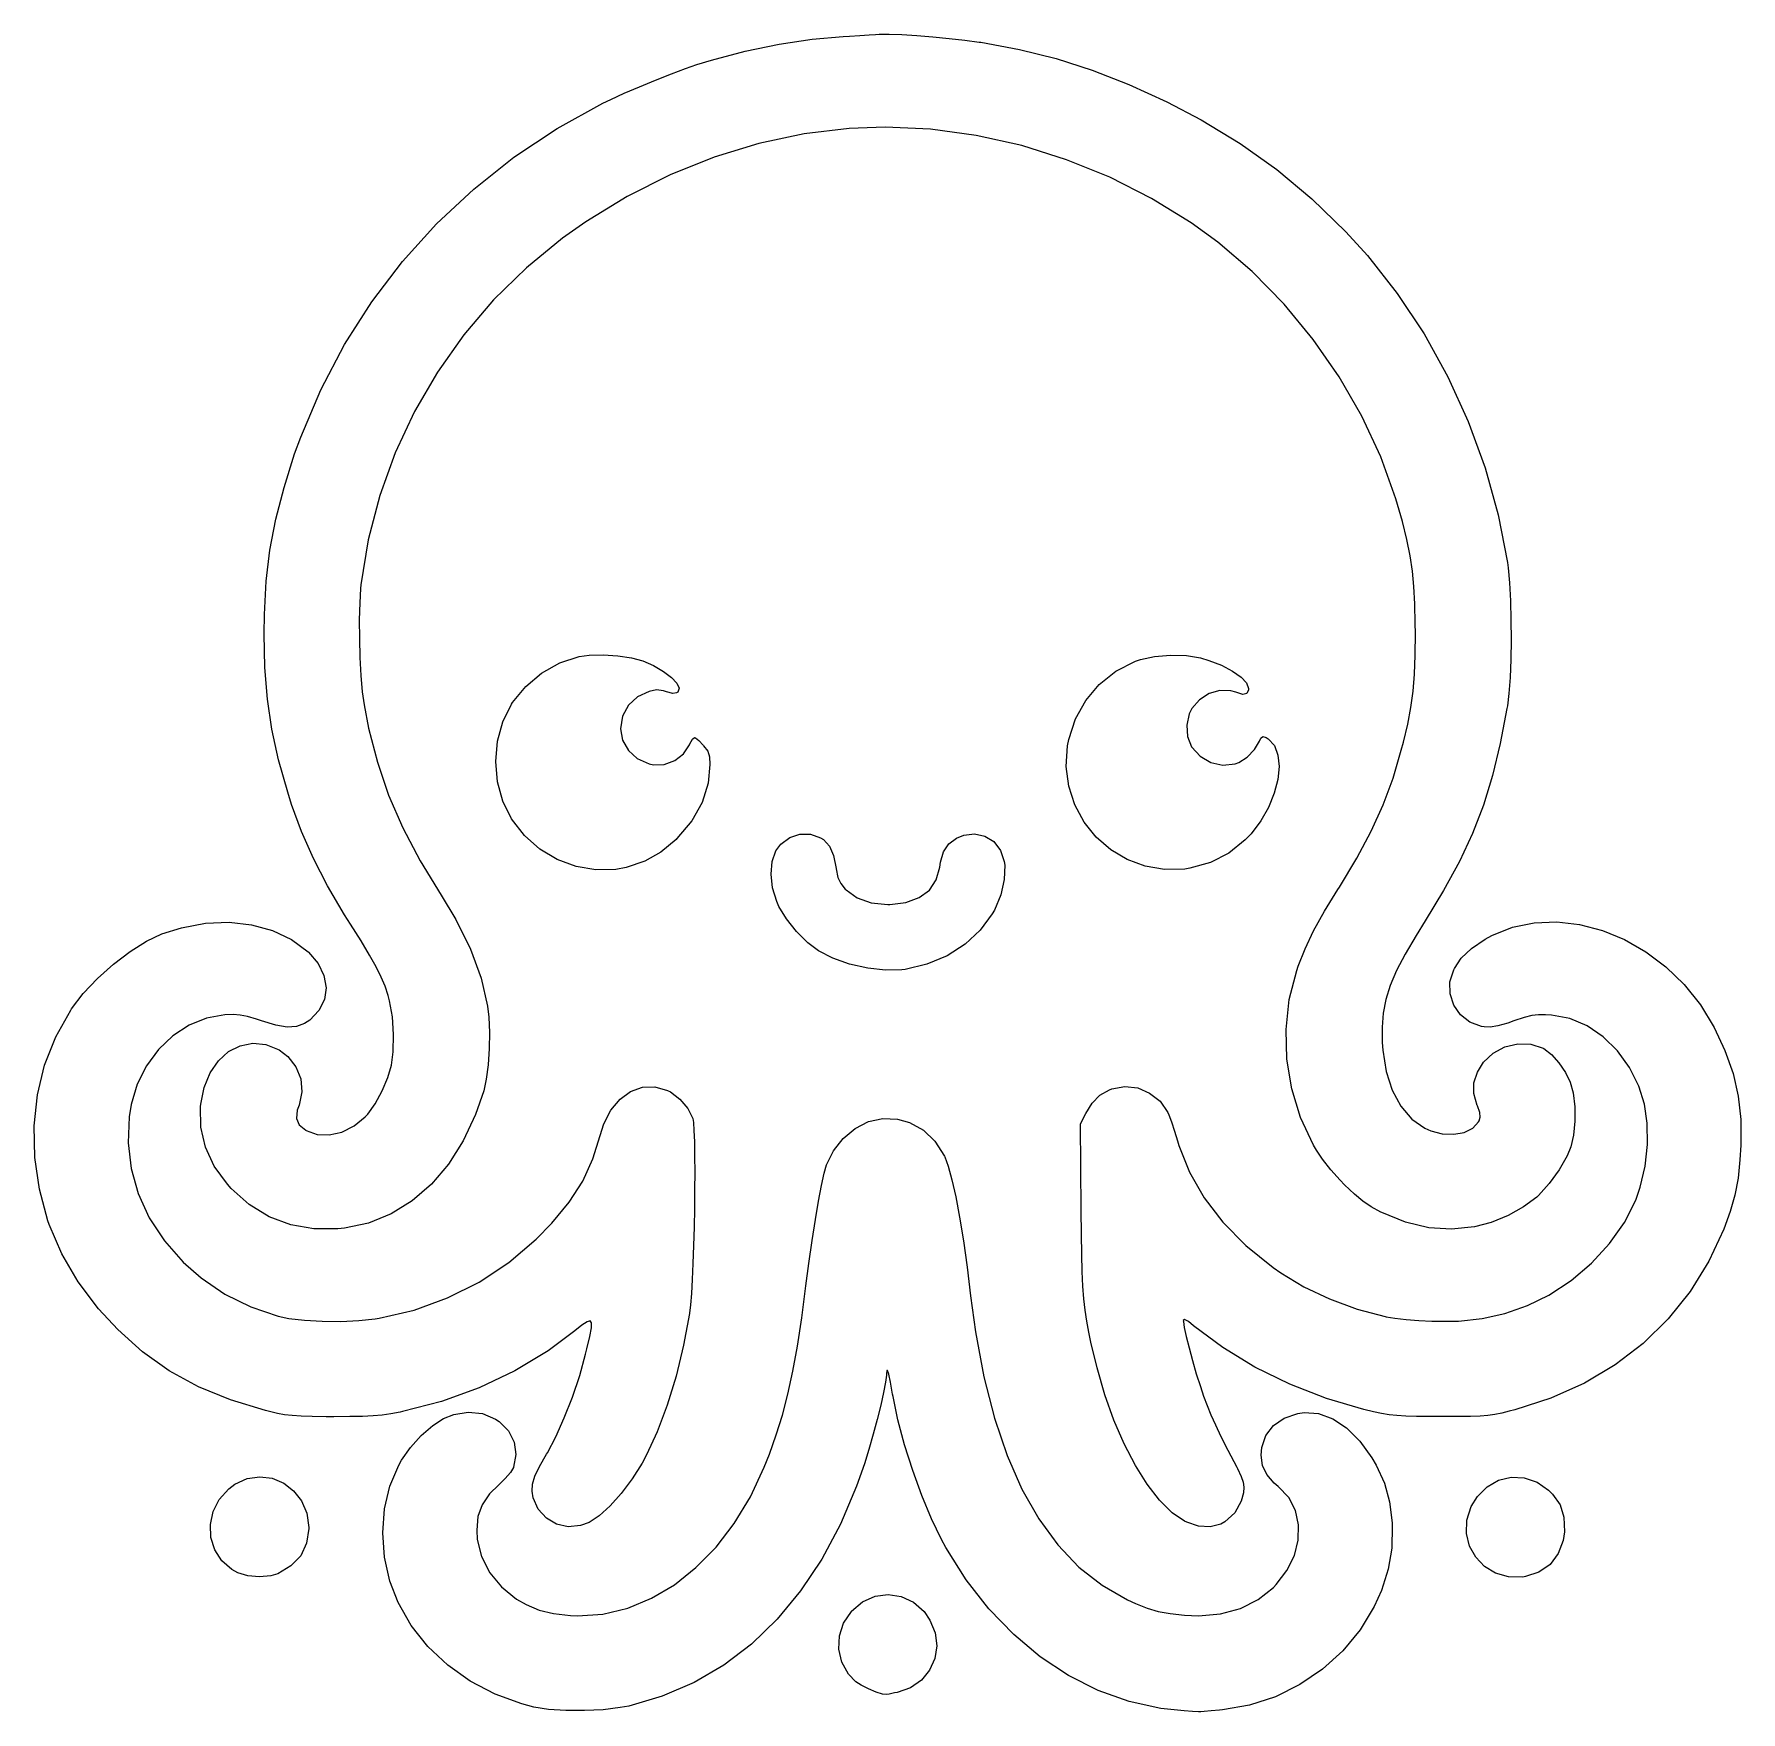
# Model space of a CAD drawing. Extents: x 96.8 to 191.9, y -145.5 to -71.1.
# Drawn here: x 161.53 to 176.82, y -127.42 to -112.39 of the extents above; entities that cross this region are included whole.
import ezdxf

# ---------------------------------------------------------------- set-up
doc = ezdxf.new("R2010")
doc.units = 0
doc.layers.add('BLACK', color=7, linetype='CONTINUOUS')

msp = doc.modelspace()

# ---------------------------------------------------------------- linework, layer by layer
at = {"layer": 'BLACK', "linetype": 'CONTINUOUS'}
for p, q in [((167.902, -112.544), (168.207, -112.481)), ((168.207, -112.481), (168.503, -112.436)), ((168.503, -112.436), (168.779, -112.411)), ((168.779, -112.411), (168.836, -112.408)), ((168.836, -112.408), (168.931, -112.402)), ((168.931, -112.402), (169.014, -112.396)), ((169.014, -112.396), (169.071, -112.392)), ((169.071, -112.392), (169.103, -112.39)), ((169.103, -112.39), (169.192, -112.39)), ((169.192, -112.39), (169.307, -112.394)), ((169.307, -112.394), (169.441, -112.402)), ((169.441, -112.402), (169.585, -112.414)), ((169.585, -112.414), (169.731, -112.428)), ((169.731, -112.428), (169.871, -112.443)), ((169.871, -112.443), (169.998, -112.461)), ((169.998, -112.461), (170.014, -112.463)), ((170.014, -112.463), (170.359, -112.527)), ((170.359, -112.527), (170.689, -112.609)), ((167.368, -112.698), (167.469, -112.663)), ((167.469, -112.663), (167.601, -112.623)), ((167.601, -112.623), (167.902, -112.544)), ((170.689, -112.609), (171.012, -112.712)), ((166.956, -112.861), (167.1, -112.802)), ((167.1, -112.802), (167.241, -112.746)), ((167.241, -112.746), (167.368, -112.698)), ((171.012, -112.712), (171.34, -112.841)), ((171.34, -112.841), (171.681, -112.997)), ((166.628, -113.009), (166.698, -112.975)), ((166.698, -112.975), (166.818, -112.92)), ((166.818, -112.92), (166.956, -112.861)), ((171.681, -112.997), (171.989, -113.158)), ((166.217, -113.236), (166.628, -113.009)), ((165.831, -113.493), (166.217, -113.236)), ((168.43, -113.284), (168.026, -113.371)), ((168.835, -113.235), (168.43, -113.284)), ((169.156, -113.223), (168.835, -113.235)), ((169.564, -113.242), (169.156, -113.223)), ((169.973, -113.298), (169.564, -113.242)), ((170.381, -113.389), (169.973, -113.298)), ((171.989, -113.158), (172.338, -113.37)), ((168.026, -113.371), (167.625, -113.494)), ((170.781, -113.515), (170.381, -113.389)), ((172.338, -113.37), (172.665, -113.604)), ((165.471, -113.778), (165.831, -113.493)), ((167.625, -113.494), (167.231, -113.652)), ((171.17, -113.673), (170.781, -113.515)), ((172.665, -113.604), (172.978, -113.866)), ((167.231, -113.652), (166.846, -113.845)), ((171.544, -113.862), (171.17, -113.673)), ((165.138, -114.09), (165.471, -113.778)), ((166.846, -113.845), (166.474, -114.072)), ((171.898, -114.08), (171.544, -113.862)), ((172.978, -113.866), (173.284, -114.162)), ((164.833, -114.427), (165.138, -114.09)), ((166.265, -114.219), (165.943, -114.483)), ((166.474, -114.072), (166.265, -114.219)), ((172.137, -114.254), (171.898, -114.08)), ((173.284, -114.162), (173.478, -114.375)), ((172.445, -114.518), (172.137, -114.254)), ((173.478, -114.375), (173.744, -114.713)), ((164.558, -114.788), (164.833, -114.427)), ((165.943, -114.483), (165.649, -114.772)), ((172.731, -114.809), (172.445, -114.518)), ((164.313, -115.172), (164.558, -114.788)), ((165.649, -114.772), (165.382, -115.085)), ((172.991, -115.125), (172.731, -114.809)), ((173.744, -114.713), (173.985, -115.076)), ((165.382, -115.085), (165.146, -115.419)), ((173.224, -115.461), (172.991, -115.125)), ((173.985, -115.076), (174.197, -115.46)), ((164.1, -115.576), (164.313, -115.172)), ((165.146, -115.419), (164.94, -115.772)), ((163.921, -116.001), (164.1, -115.576)), ((173.427, -115.814), (173.224, -115.461)), ((174.197, -115.46), (174.381, -115.862)), ((164.94, -115.772), (164.768, -116.142)), ((173.598, -116.179), (173.427, -115.814)), ((174.381, -115.862), (174.532, -116.276)), ((163.866, -116.152), (163.921, -116.001)), ((163.771, -116.454), (163.866, -116.152)), ((164.768, -116.142), (164.629, -116.525)), ((173.733, -116.554), (173.598, -116.179)), ((174.532, -116.276), (174.65, -116.698)), ((163.698, -116.737), (163.771, -116.454)), ((164.629, -116.525), (164.526, -116.921)), ((173.791, -116.758), (173.733, -116.554)), ((163.645, -117.013), (163.698, -116.737)), ((173.83, -116.92), (173.791, -116.758)), ((174.65, -116.698), (174.731, -117.126)), ((164.526, -116.921), (164.46, -117.326)), ((173.859, -117.064), (173.83, -116.92)), ((163.612, -117.293), (163.645, -117.013)), ((173.88, -117.201), (173.859, -117.064)), ((174.731, -117.126), (174.738, -117.173)), ((173.894, -117.341), (173.88, -117.201)), ((174.738, -117.173), (174.75, -117.308)), ((163.595, -117.59), (163.612, -117.293)), ((164.457, -117.357), (164.449, -117.485)), ((164.46, -117.326), (164.457, -117.357)), ((173.903, -117.495), (173.894, -117.341)), ((174.75, -117.308), (174.758, -117.467)), ((164.449, -117.485), (164.445, -117.638)), ((173.906, -117.674), (173.903, -117.495)), ((174.758, -117.467), (174.763, -117.64)), ((163.593, -117.765), (163.595, -117.59)), ((164.445, -117.638), (164.446, -117.805)), ((173.907, -117.755), (173.906, -117.674)), ((174.763, -117.64), (174.764, -117.818)), ((163.599, -118.067), (163.593, -117.765)), ((164.446, -117.805), (164.451, -117.975)), ((173.905, -117.954), (173.907, -117.755)), ((174.764, -117.818), (174.761, -117.993)), ((164.451, -117.975), (164.46, -118.138)), ((166.079, -118.116), (166.241, -118.025)), ((166.241, -118.025), (166.416, -117.968)), ((166.416, -117.968), (166.505, -117.956)), ((166.505, -117.956), (166.63, -117.953)), ((166.63, -117.953), (166.761, -117.961)), ((166.761, -117.961), (166.884, -117.98)), ((166.884, -117.98), (166.984, -118.007)), ((166.984, -118.007), (167.08, -118.049)), ((171.224, -118.098), (171.398, -118.009)), ((171.398, -118.009), (171.443, -117.993)), ((171.443, -117.993), (171.57, -117.966)), ((171.57, -117.966), (171.713, -117.954)), ((171.713, -117.954), (171.855, -117.958)), ((171.855, -117.958), (171.982, -117.979)), ((171.982, -117.979), (172.057, -118.002)), ((172.057, -118.002), (172.17, -118.046)), ((172.17, -118.046), (172.268, -118.097)), ((173.899, -118.125), (173.905, -117.954)), ((174.761, -117.993), (174.755, -118.156)), ((163.622, -118.348), (163.599, -118.067)), ((164.46, -118.138), (164.472, -118.283)), ((165.936, -118.235), (166.079, -118.116)), ((167.08, -118.049), (167.171, -118.101)), ((167.171, -118.101), (167.242, -118.154)), ((167.242, -118.154), (167.29, -118.205)), ((171.075, -118.217), (171.224, -118.098)), ((172.268, -118.097), (172.345, -118.151)), ((172.345, -118.151), (172.395, -118.204)), ((173.886, -118.278), (173.899, -118.125)), ((174.755, -118.156), (174.745, -118.298)), ((163.662, -118.619), (163.622, -118.348)), ((164.472, -118.283), (164.488, -118.4)), ((165.819, -118.379), (165.936, -118.235)), ((166.937, -118.329), (166.856, -118.404)), ((167.041, -118.28), (166.937, -118.329)), ((167.108, -118.267), (167.041, -118.28)), ((167.171, -118.275), (167.108, -118.267)), ((167.197, -118.283), (167.171, -118.275)), ((167.255, -118.298), (167.197, -118.283)), ((167.288, -118.294), (167.255, -118.298)), ((167.298, -118.287), (167.288, -118.294)), ((167.29, -118.205), (167.31, -118.251)), ((167.31, -118.251), (167.298, -118.287)), ((170.953, -118.361), (171.075, -118.217)), ((172.059, -118.299), (171.972, -118.354)), ((172.156, -118.271), (172.059, -118.299)), ((172.253, -118.274), (172.156, -118.271)), ((172.297, -118.288), (172.253, -118.274)), ((172.361, -118.307), (172.297, -118.288)), ((172.398, -118.3), (172.361, -118.307)), ((172.395, -118.204), (172.413, -118.254)), ((172.413, -118.265), (172.398, -118.3)), ((172.413, -118.254), (172.413, -118.265)), ((173.867, -118.424), (173.886, -118.278)), ((174.745, -118.298), (174.731, -118.41)), ((164.488, -118.4), (164.528, -118.608)), ((165.731, -118.552), (165.81, -118.393)), ((165.81, -118.393), (165.819, -118.379)), ((166.804, -118.501), (166.786, -118.615)), ((166.856, -118.404), (166.804, -118.501)), ((170.861, -118.527), (170.953, -118.361)), ((171.88, -118.48), (171.859, -118.581)), ((171.904, -118.432), (171.88, -118.48)), ((171.972, -118.354), (171.904, -118.432)), ((173.838, -118.573), (173.867, -118.424)), ((174.727, -118.433), (174.667, -118.748)), ((174.731, -118.41), (174.727, -118.433)), ((163.722, -118.893), (163.662, -118.619)), ((164.528, -118.608), (164.607, -118.915)), ((165.684, -118.726), (165.731, -118.552)), ((166.786, -118.615), (166.804, -118.717)), ((170.801, -118.71), (170.861, -118.527)), ((171.859, -118.581), (171.866, -118.684)), ((173.799, -118.736), (173.838, -118.573)), ((165.668, -118.908), (165.684, -118.726)), ((166.804, -118.717), (166.856, -118.809)), ((166.856, -118.809), (166.936, -118.882)), ((167.351, -118.84), (167.404, -118.758)), ((167.404, -118.758), (167.408, -118.749)), ((167.408, -118.749), (167.431, -118.709)), ((167.431, -118.709), (167.449, -118.693)), ((167.449, -118.693), (167.457, -118.697)), ((167.457, -118.697), (167.487, -118.721)), ((167.487, -118.721), (167.527, -118.762)), ((167.527, -118.762), (167.53, -118.766)), ((167.53, -118.766), (167.567, -118.816)), ((170.779, -118.952), (170.791, -118.766)), ((170.791, -118.766), (170.801, -118.71)), ((171.866, -118.684), (171.902, -118.776)), ((171.902, -118.776), (171.904, -118.779)), ((171.904, -118.779), (171.978, -118.861)), ((172.4, -118.868), (172.466, -118.801)), ((172.466, -118.801), (172.51, -118.727)), ((172.51, -118.727), (172.521, -118.7)), ((172.521, -118.7), (172.54, -118.683)), ((172.54, -118.683), (172.571, -118.694)), ((172.571, -118.694), (172.588, -118.705)), ((172.588, -118.705), (172.644, -118.765)), ((172.644, -118.765), (172.676, -118.85)), ((173.708, -119.056), (173.781, -118.806)), ((173.781, -118.806), (173.799, -118.736)), ((174.667, -118.748), (174.598, -119.033)), ((163.804, -119.182), (163.722, -118.893)), ((164.607, -118.915), (164.708, -119.211)), ((165.684, -119.09), (165.668, -118.908)), ((166.936, -118.882), (167.041, -118.93)), ((167.041, -118.93), (167.08, -118.939)), ((167.08, -118.939), (167.178, -118.935)), ((167.178, -118.935), (167.272, -118.9)), ((167.272, -118.9), (167.351, -118.84)), ((167.567, -118.816), (167.583, -118.865)), ((167.587, -118.934), (167.571, -119.103)), ((167.583, -118.865), (167.587, -118.934)), ((170.802, -119.13), (170.779, -118.952)), ((171.978, -118.861), (172.074, -118.916)), ((172.074, -118.916), (172.181, -118.94)), ((172.181, -118.94), (172.292, -118.929)), ((172.292, -118.929), (172.325, -118.917)), ((172.325, -118.917), (172.4, -118.868)), ((172.686, -118.953), (172.675, -119.069)), ((172.676, -118.85), (172.686, -118.953)), ((165.731, -119.264), (165.684, -119.09)), ((167.571, -119.103), (167.516, -119.276)), ((172.675, -119.069), (172.643, -119.193)), ((173.619, -119.295), (173.708, -119.056)), ((174.598, -119.033), (174.516, -119.299)), ((163.839, -119.292), (163.804, -119.182)), ((164.708, -119.211), (164.836, -119.503)), ((165.809, -119.422), (165.731, -119.264)), ((170.857, -119.297), (170.802, -119.13)), ((172.643, -119.193), (172.592, -119.319)), ((163.928, -119.536), (163.839, -119.292)), ((165.924, -119.57), (165.809, -119.422)), ((167.516, -119.276), (167.423, -119.441)), ((170.94, -119.45), (170.857, -119.297)), ((172.592, -119.319), (172.522, -119.441)), ((173.512, -119.531), (173.619, -119.295)), ((174.516, -119.299), (174.418, -119.553)), ((164.034, -119.776), (163.928, -119.536)), ((164.836, -119.503), (164.992, -119.799)), ((166.063, -119.692), (165.924, -119.57)), ((167.423, -119.441), (167.291, -119.597)), ((168.301, -119.589), (168.393, -119.558)), ((168.393, -119.558), (168.488, -119.558)), ((168.488, -119.558), (168.578, -119.591)), ((169.796, -119.594), (169.86, -119.567)), ((169.86, -119.567), (169.958, -119.555)), ((169.958, -119.555), (170.05, -119.576)), ((171.048, -119.585), (170.94, -119.45)), ((172.435, -119.555), (172.383, -119.609)), ((172.522, -119.441), (172.435, -119.555)), ((173.382, -119.775), (173.512, -119.531)), ((174.418, -119.553), (174.301, -119.804)), ((166.219, -119.786), (166.063, -119.692)), ((167.148, -119.72), (167.002, -119.802)), ((167.283, -119.606), (167.148, -119.72)), ((167.291, -119.597), (167.283, -119.606)), ((168.143, -119.803), (168.176, -119.709)), ((168.176, -119.709), (168.222, -119.648)), ((168.222, -119.648), (168.301, -119.589)), ((168.578, -119.591), (168.603, -119.608)), ((168.603, -119.608), (168.657, -119.667)), ((168.657, -119.667), (168.694, -119.751)), ((169.653, -119.81), (169.68, -119.716)), ((169.68, -119.716), (169.726, -119.646)), ((169.726, -119.646), (169.796, -119.594)), ((170.05, -119.576), (170.13, -119.626)), ((170.13, -119.626), (170.19, -119.704)), ((170.19, -119.704), (170.224, -119.804)), ((171.177, -119.698), (171.048, -119.585)), ((171.324, -119.787), (171.177, -119.698)), ((172.383, -119.609), (172.235, -119.729)), ((164.161, -120.022), (164.034, -119.776)), ((164.992, -119.799), (165.18, -120.105)), ((166.389, -119.849), (166.219, -119.786)), ((166.565, -119.88), (166.389, -119.849)), ((166.744, -119.875), (166.565, -119.88)), ((166.835, -119.858), (166.744, -119.875)), ((167.002, -119.802), (166.835, -119.858)), ((168.134, -119.916), (168.143, -119.803)), ((168.694, -119.751), (168.718, -119.866)), ((168.718, -119.866), (168.718, -119.87)), ((168.718, -119.87), (168.734, -119.947)), ((169.615, -119.969), (169.646, -119.856)), ((169.646, -119.856), (169.653, -119.81)), ((170.224, -119.804), (170.228, -119.838)), ((170.228, -119.838), (170.224, -119.966)), ((171.486, -119.847), (171.324, -119.787)), ((171.66, -119.877), (171.486, -119.847)), ((171.841, -119.872), (171.66, -119.877)), ((171.886, -119.865), (171.841, -119.872)), ((172.07, -119.814), (171.886, -119.865)), ((172.235, -119.729), (172.07, -119.814)), ((173.226, -120.033), (173.382, -119.775)), ((174.301, -119.804), (174.16, -120.063)), ((164.314, -120.281), (164.161, -120.022)), ((168.148, -120.04), (168.134, -119.916)), ((168.734, -119.947), (168.758, -120.001)), ((168.758, -120.001), (168.799, -120.052)), ((169.553, -120.06), (169.615, -119.969)), ((170.224, -119.966), (170.192, -120.103)), ((173.212, -120.055), (173.226, -120.033)), ((165.18, -120.105), (165.311, -120.323)), ((168.185, -120.163), (168.148, -120.04)), ((168.204, -120.207), (168.185, -120.163)), ((168.799, -120.052), (168.807, -120.059)), ((168.807, -120.059), (168.907, -120.131)), ((168.907, -120.131), (169.03, -120.174)), ((169.03, -120.174), (169.18, -120.188)), ((169.199, -120.188), (169.343, -120.171)), ((169.343, -120.171), (169.462, -120.128)), ((169.462, -120.128), (169.553, -120.06)), ((170.192, -120.103), (170.135, -120.239)), ((173.092, -120.25), (173.212, -120.055)), ((174.16, -120.063), (173.994, -120.337)), ((164.367, -120.365), (164.314, -120.281)), ((165.311, -120.323), (165.442, -120.589)), ((168.272, -120.317), (168.204, -120.207)), ((168.363, -120.43), (168.272, -120.317)), ((169.18, -120.188), (169.199, -120.188)), ((170.116, -120.272), (170.009, -120.418)), ((170.135, -120.239), (170.116, -120.272)), ((172.995, -120.425), (173.092, -120.25)), ((173.994, -120.337), (173.913, -120.466)), ((162.54, -120.517), (162.677, -120.452)), ((162.677, -120.452), (162.851, -120.397)), ((162.851, -120.397), (163.067, -120.358)), ((163.067, -120.358), (163.278, -120.349)), ((163.278, -120.349), (163.48, -120.371)), ((163.48, -120.371), (163.669, -120.423)), ((163.669, -120.423), (163.839, -120.504)), ((164.462, -120.516), (164.367, -120.365)), ((168.465, -120.532), (168.363, -120.43)), ((170.009, -120.418), (169.872, -120.544)), ((172.918, -120.586), (172.995, -120.425)), ((173.913, -120.466), (173.815, -120.634)), ((174.533, -120.501), (174.593, -120.468)), ((174.593, -120.468), (174.777, -120.393)), ((174.777, -120.393), (174.972, -120.353)), ((174.972, -120.353), (175.174, -120.345)), ((175.174, -120.345), (175.378, -120.368)), ((175.378, -120.368), (175.582, -120.422)), ((175.582, -120.422), (175.781, -120.504)), ((162.243, -120.724), (162.392, -120.61)), ((162.392, -120.61), (162.54, -120.517)), ((163.839, -120.504), (163.987, -120.614)), ((163.987, -120.614), (163.99, -120.616)), ((163.99, -120.616), (164.076, -120.717)), ((164.538, -120.642), (164.462, -120.516)), ((164.596, -120.747), (164.538, -120.642)), ((165.442, -120.589), (165.537, -120.849)), ((168.56, -120.605), (168.465, -120.532)), ((168.687, -120.67), (168.56, -120.605)), ((169.872, -120.544), (169.711, -120.648)), ((172.857, -120.742), (172.918, -120.586)), ((173.815, -120.634), (173.739, -120.782)), ((174.318, -120.671), (174.409, -120.585)), ((174.409, -120.585), (174.533, -120.501)), ((175.781, -120.504), (175.972, -120.613)), ((175.972, -120.613), (176.152, -120.748)), ((162.1, -120.852), (162.243, -120.724)), ((164.076, -120.717), (164.128, -120.825)), ((164.642, -120.839), (164.596, -120.747)), ((168.838, -120.723), (168.687, -120.67)), ((169, -120.76), (168.838, -120.723)), ((169.161, -120.778), (169, -120.76)), ((169.307, -120.775), (169.161, -120.778)), ((169.336, -120.771), (169.307, -120.775)), ((169.531, -120.725), (169.336, -120.771)), ((169.711, -120.648), (169.531, -120.725)), ((172.777, -121.041), (172.844, -120.78)), ((172.844, -120.78), (172.857, -120.742)), ((173.739, -120.782), (173.682, -120.915)), ((174.217, -120.882), (174.25, -120.775)), ((174.25, -120.775), (174.256, -120.762)), ((174.256, -120.762), (174.318, -120.671)), ((176.152, -120.748), (176.316, -120.907)), ((161.972, -120.988), (162.1, -120.852)), ((164.128, -120.825), (164.147, -120.935)), ((164.147, -120.935), (164.133, -121.042)), ((164.676, -120.922), (164.642, -120.839)), ((164.703, -121.004), (164.676, -120.922)), ((165.537, -120.849), (165.595, -121.101)), ((173.682, -120.915), (173.643, -121.04)), ((174.219, -120.99), (174.217, -120.882)), ((176.316, -120.907), (176.461, -121.088)), ((161.868, -121.125), (161.972, -120.988)), ((164.133, -121.042), (164.084, -121.14)), ((164.717, -121.053), (164.703, -121.004)), ((164.742, -121.195), (164.717, -121.053)), ((165.595, -121.101), (165.606, -121.199)), ((172.748, -121.308), (172.777, -121.041)), ((173.643, -121.04), (173.619, -121.163)), ((174.252, -121.091), (174.219, -120.99)), ((174.312, -121.178), (174.252, -121.091)), ((176.461, -121.088), (176.583, -121.292)), ((161.726, -121.374), (161.86, -121.136)), ((161.86, -121.136), (161.868, -121.125)), ((163.077, -121.208), (162.92, -121.272)), ((163.241, -121.179), (163.077, -121.208)), ((163.314, -121.176), (163.241, -121.179)), ((163.377, -121.18), (163.314, -121.176)), ((163.443, -121.194), (163.377, -121.18)), ((163.525, -121.218), (163.443, -121.194)), ((163.57, -121.233), (163.525, -121.218)), ((163.697, -121.271), (163.57, -121.233)), ((163.955, -121.255), (163.883, -121.282)), ((164.002, -121.225), (163.955, -121.255)), ((164.084, -121.14), (164.002, -121.225)), ((164.753, -121.353), (164.742, -121.195)), ((165.606, -121.199), (165.611, -121.335)), ((173.619, -121.163), (173.609, -121.289)), ((174.396, -121.244), (174.312, -121.178)), ((174.5, -121.283), (174.396, -121.244)), ((174.735, -121.252), (174.645, -121.277)), ((174.79, -121.233), (174.735, -121.252)), ((174.882, -121.203), (174.79, -121.233)), ((174.951, -121.185), (174.882, -121.203)), ((175.011, -121.177), (174.951, -121.185)), ((175.074, -121.177), (175.011, -121.177)), ((175.126, -121.181), (175.074, -121.177)), ((175.29, -121.212), (175.126, -121.181)), ((175.445, -121.278), (175.29, -121.212)), ((161.626, -121.629), (161.726, -121.374)), ((162.775, -121.367), (162.647, -121.49)), ((162.92, -121.272), (162.775, -121.367)), ((163.799, -121.287), (163.697, -121.271)), ((163.883, -121.282), (163.799, -121.287)), ((164.749, -121.509), (164.753, -121.353)), ((165.611, -121.335), (165.609, -121.481)), ((172.755, -121.576), (172.748, -121.308)), ((173.609, -121.289), (173.61, -121.425)), ((174.522, -121.286), (174.5, -121.283)), ((174.577, -121.288), (174.522, -121.286)), ((174.645, -121.277), (174.577, -121.288)), ((175.589, -121.376), (175.445, -121.278)), ((175.717, -121.501), (175.589, -121.376)), ((176.583, -121.292), (176.679, -121.497)), ((162.647, -121.49), (162.539, -121.635)), ((163.183, -121.589), (163.274, -121.508)), ((163.274, -121.508), (163.377, -121.455)), ((163.377, -121.455), (163.49, -121.433)), ((163.49, -121.433), (163.608, -121.445)), ((163.608, -121.445), (163.728, -121.493)), ((163.728, -121.493), (163.805, -121.55)), ((163.805, -121.55), (163.878, -121.643)), ((164.733, -121.628), (164.749, -121.509)), ((165.609, -121.481), (165.599, -121.625)), ((173.61, -121.425), (173.614, -121.495)), ((173.614, -121.495), (173.645, -121.685)), ((174.517, -121.603), (174.604, -121.522)), ((174.604, -121.522), (174.709, -121.466)), ((174.709, -121.466), (174.824, -121.438)), ((174.824, -121.438), (174.942, -121.442)), ((174.942, -121.442), (175.053, -121.478)), ((175.053, -121.478), (175.059, -121.481)), ((175.059, -121.481), (175.125, -121.532)), ((175.125, -121.532), (175.192, -121.607)), ((175.825, -121.65), (175.717, -121.501)), ((176.679, -121.497), (176.753, -121.703)), ((161.561, -121.896), (161.626, -121.629)), ((162.539, -121.635), (162.456, -121.8)), ((163.055, -121.828), (163.109, -121.697)), ((163.109, -121.697), (163.183, -121.589)), ((163.878, -121.643), (163.92, -121.752)), ((164.7, -121.74), (164.733, -121.628)), ((165.599, -121.625), (165.583, -121.755)), ((172.799, -121.841), (172.755, -121.576)), ((173.645, -121.685), (173.699, -121.854)), ((174.432, -121.787), (174.463, -121.691)), ((174.463, -121.691), (174.517, -121.603)), ((175.192, -121.607), (175.252, -121.695)), ((175.252, -121.695), (175.295, -121.782)), ((175.909, -121.818), (175.825, -121.65)), ((176.753, -121.703), (176.8, -121.906)), ((162.456, -121.8), (162.401, -121.981)), ((163.024, -121.979), (163.055, -121.828)), ((163.93, -121.869), (163.905, -121.987)), ((163.92, -121.752), (163.93, -121.869)), ((164.587, -121.974), (164.649, -121.86)), ((164.649, -121.86), (164.7, -121.74)), ((165.56, -121.858), (165.487, -122.071)), ((165.583, -121.755), (165.56, -121.858)), ((166.781, -121.934), (166.876, -121.865)), ((166.876, -121.865), (166.981, -121.827)), ((166.981, -121.827), (167.093, -121.823)), ((167.093, -121.823), (167.207, -121.856)), ((167.207, -121.856), (167.232, -121.869)), ((167.232, -121.869), (167.318, -121.934)), ((171.08, -121.899), (171.167, -121.85)), ((171.167, -121.85), (171.188, -121.842)), ((171.188, -121.842), (171.303, -121.82)), ((171.303, -121.82), (171.419, -121.833)), ((171.419, -121.833), (171.526, -121.879)), ((172.879, -122.099), (172.799, -121.841)), ((173.699, -121.854), (173.777, -121.997)), ((174.432, -121.882), (174.432, -121.787)), ((175.295, -121.782), (175.32, -121.878)), ((175.959, -121.977), (175.909, -121.818)), ((161.532, -122.173), (161.561, -121.896)), ((162.401, -121.981), (162.383, -122.092)), ((163.022, -122), (163.024, -121.979)), ((163.026, -122.185), (163.022, -122)), ((163.905, -121.987), (163.89, -122.033)), ((164.521, -122.067), (164.587, -121.974)), ((166.699, -122.032), (166.781, -121.934)), ((167.318, -121.934), (167.388, -122.018)), ((167.388, -122.018), (167.432, -122.108)), ((170.954, -122.061), (171.011, -121.968)), ((171.011, -121.968), (171.08, -121.899)), ((171.526, -121.879), (171.619, -121.953)), ((171.619, -121.953), (171.69, -122.054)), ((173.777, -121.997), (173.875, -122.112)), ((174.461, -121.989), (174.432, -121.882)), ((174.462, -121.992), (174.461, -121.989)), ((174.483, -122.053), (174.462, -121.992)), ((175.32, -121.878), (175.334, -122.001)), ((175.334, -122.001), (175.335, -122.132)), ((175.984, -122.149), (175.959, -121.977)), ((176.8, -121.906), (176.823, -122.117)), ((161.537, -122.455), (161.532, -122.173)), ((162.383, -122.092), (162.373, -122.324)), ((163.89, -122.033), (163.883, -122.106)), ((163.883, -122.106), (163.907, -122.163)), ((163.907, -122.163), (163.965, -122.211)), ((164.29, -122.228), (164.4, -122.173)), ((164.4, -122.173), (164.499, -122.092)), ((164.499, -122.092), (164.521, -122.067)), ((165.487, -122.071), (165.376, -122.307)), ((166.603, -122.259), (166.636, -122.156)), ((166.636, -122.156), (166.699, -122.032)), ((167.432, -122.108), (167.438, -122.142)), ((167.438, -122.142), (167.443, -122.215)), ((168.887, -122.196), (169.008, -122.135)), ((169.008, -122.135), (169.136, -122.106)), ((169.136, -122.106), (169.266, -122.112)), ((169.266, -122.112), (169.376, -122.143)), ((169.376, -122.143), (169.499, -122.21)), ((170.906, -122.156), (170.954, -122.061)), ((170.914, -122.931), (170.906, -122.156)), ((171.69, -122.054), (171.699, -122.074)), ((171.699, -122.074), (171.723, -122.137)), ((171.723, -122.137), (171.75, -122.219)), ((172.994, -122.345), (172.879, -122.099)), ((173.875, -122.112), (173.993, -122.195)), ((174.422, -122.193), (174.473, -122.136)), ((174.473, -122.136), (174.477, -122.128)), ((174.477, -122.128), (174.487, -122.094)), ((174.487, -122.094), (174.483, -122.053)), ((175.335, -122.132), (175.323, -122.257)), ((175.986, -122.339), (175.984, -122.149)), ((176.823, -122.117), (176.823, -122.347)), ((162.373, -122.324), (162.401, -122.554)), ((163.067, -122.364), (163.026, -122.185)), ((163.965, -122.211), (163.97, -122.214)), ((163.97, -122.214), (164.067, -122.25)), ((164.067, -122.25), (164.176, -122.254)), ((164.176, -122.254), (164.29, -122.228)), ((165.376, -122.307), (165.244, -122.516)), ((166.538, -122.469), (166.603, -122.259)), ((167.443, -122.215), (167.447, -122.317)), ((167.447, -122.317), (167.449, -122.443)), ((168.693, -122.397), (168.78, -122.285)), ((168.78, -122.285), (168.887, -122.196)), ((169.499, -122.21), (169.602, -122.309)), ((169.602, -122.309), (169.687, -122.443)), ((171.75, -122.219), (171.777, -122.308)), ((171.777, -122.308), (171.789, -122.35)), ((173.993, -122.195), (174.044, -122.217)), ((174.044, -122.217), (174.148, -122.244)), ((174.148, -122.244), (174.251, -122.248)), ((174.251, -122.248), (174.345, -122.231)), ((174.345, -122.231), (174.422, -122.193)), ((175.323, -122.257), (175.299, -122.36)), ((161.579, -122.74), (161.537, -122.455)), ((163.146, -122.534), (163.067, -122.364)), ((166.447, -122.667), (166.538, -122.469)), ((167.449, -122.443), (167.45, -122.588)), ((168.632, -122.523), (168.693, -122.397)), ((169.687, -122.443), (169.691, -122.451)), ((169.691, -122.451), (169.722, -122.535)), ((171.789, -122.35), (171.884, -122.589)), ((173.021, -122.392), (172.994, -122.345)), ((173.075, -122.472), (173.021, -122.392)), ((173.15, -122.566), (173.075, -122.472)), ((175.266, -122.44), (175.195, -122.566)), ((175.299, -122.36), (175.266, -122.44)), ((175.965, -122.534), (175.986, -122.339)), ((176.815, -122.476), (176.798, -122.643)), ((176.823, -122.347), (176.815, -122.476)), ((162.401, -122.554), (162.465, -122.779)), ((163.263, -122.695), (163.146, -122.534)), ((165.244, -122.516), (165.091, -122.696)), ((167.45, -122.588), (167.449, -122.746)), ((168.587, -122.707), (168.611, -122.598)), ((168.611, -122.598), (168.632, -122.523)), ((169.722, -122.535), (169.755, -122.655)), ((171.884, -122.589), (172.015, -122.817)), ((173.233, -122.66), (173.15, -122.566)), ((175.195, -122.566), (175.106, -122.69)), ((175.922, -122.722), (175.965, -122.534)), ((161.656, -123.025), (161.579, -122.74)), ((162.465, -122.779), (162.564, -122.996)), ((163.298, -122.734), (163.263, -122.695)), ((163.46, -122.878), (163.298, -122.734)), ((165.091, -122.696), (164.92, -122.845)), ((166.325, -122.857), (166.447, -122.667)), ((167.449, -122.746), (167.447, -122.912)), ((168.56, -122.847), (168.587, -122.707)), ((169.755, -122.655), (169.789, -122.808)), ((173.272, -122.7), (173.233, -122.66)), ((173.36, -122.785), (173.272, -122.7)), ((173.436, -122.849), (173.36, -122.785)), ((175.106, -122.69), (175.009, -122.797)), ((175.881, -122.84), (175.922, -122.722)), ((176.798, -122.643), (176.77, -122.794)), ((163.638, -122.987), (163.46, -122.878)), ((164.92, -122.845), (164.732, -122.961)), ((166.17, -123.046), (166.325, -122.857)), ((167.447, -122.912), (167.444, -123.08)), ((168.532, -123.012), (168.56, -122.847)), ((169.789, -122.808), (169.823, -122.992)), ((170.916, -123.144), (170.914, -122.931)), ((172.015, -122.817), (172.183, -123.035)), ((173.512, -122.899), (173.436, -122.849)), ((173.598, -122.946), (173.512, -122.899)), ((174.877, -122.899), (174.737, -122.976)), ((174.994, -122.812), (174.877, -122.899)), ((175.009, -122.797), (174.994, -122.812)), ((175.781, -123.039), (175.881, -122.84)), ((176.77, -122.794), (176.728, -122.941)), ((161.667, -123.057), (161.656, -123.025)), ((161.779, -123.32), (161.667, -123.057)), ((162.564, -122.996), (162.699, -123.202)), ((163.831, -123.06), (163.638, -122.987)), ((164.037, -123.097), (163.831, -123.06)), ((164.312, -123.091), (164.254, -123.097)), ((164.529, -123.044), (164.312, -123.091)), ((164.732, -122.961), (164.529, -123.044)), ((166.03, -123.188), (166.17, -123.046)), ((167.444, -123.08), (167.44, -123.246)), ((168.503, -123.2), (168.532, -123.012)), ((169.823, -122.992), (169.857, -123.203)), ((172.183, -123.035), (172.389, -123.244)), ((173.605, -122.949), (173.598, -122.946)), ((173.818, -123.037), (173.605, -122.949)), ((174.026, -123.087), (173.818, -123.037)), ((174.232, -123.1), (174.026, -123.087)), ((174.436, -123.078), (174.232, -123.1)), ((174.585, -123.038), (174.436, -123.078)), ((174.737, -122.976), (174.585, -123.038)), ((175.647, -123.228), (175.781, -123.039)), ((176.728, -122.941), (176.671, -123.098)), ((162.699, -123.202), (162.867, -123.394)), ((164.254, -123.097), (164.037, -123.097)), ((165.786, -123.396), (166.03, -123.188)), ((168.474, -123.405), (168.503, -123.2)), ((169.857, -123.203), (169.89, -123.438)), ((170.919, -123.325), (170.916, -123.144)), ((172.389, -123.244), (172.633, -123.443)), ((175.486, -123.403), (175.647, -123.228)), ((176.671, -123.098), (176.537, -123.385)), ((161.926, -123.571), (161.779, -123.32)), ((162.867, -123.394), (163.027, -123.536)), ((165.52, -123.572), (165.786, -123.396)), ((167.44, -123.246), (167.434, -123.405)), ((170.923, -123.477), (170.919, -123.325)), ((176.537, -123.385), (176.369, -123.656)), ((163.027, -123.536), (163.24, -123.68)), ((167.428, -123.549), (167.421, -123.676)), ((167.434, -123.405), (167.428, -123.549)), ((168.447, -123.607), (168.474, -123.405)), ((169.89, -123.438), (169.922, -123.695)), ((170.929, -123.608), (170.923, -123.477)), ((172.633, -123.443), (172.7, -123.49)), ((172.7, -123.49), (172.907, -123.614)), ((175.303, -123.559), (175.486, -123.403)), ((162.109, -123.812), (161.926, -123.571)), ((163.24, -123.68), (163.473, -123.796)), ((165.235, -123.715), (165.52, -123.572)), ((167.421, -123.676), (167.413, -123.778)), ((168.409, -123.893), (168.447, -123.607)), ((169.922, -123.695), (169.966, -124.02)), ((170.937, -123.722), (170.929, -123.608)), ((172.907, -123.614), (173.138, -123.723)), ((174.912, -123.782), (175.104, -123.689)), ((175.104, -123.689), (175.303, -123.559)), ((176.369, -123.656), (176.173, -123.902)), ((162.282, -123.998), (162.109, -123.812)), ((163.473, -123.796), (163.719, -123.879)), ((164.624, -123.895), (164.936, -123.823)), ((164.936, -123.823), (165.235, -123.715)), ((167.404, -123.853), (167.35, -124.138)), ((167.413, -123.778), (167.404, -123.851)), ((167.404, -123.851), (167.404, -123.853)), ((170.948, -123.825), (170.937, -123.722)), ((170.962, -123.923), (170.948, -123.825)), ((173.138, -123.723), (173.384, -123.814)), ((173.384, -123.814), (173.635, -123.882)), ((174.505, -123.899), (174.707, -123.853)), ((174.707, -123.853), (174.912, -123.782)), ((162.504, -124.197), (162.282, -123.998)), ((163.719, -123.879), (163.813, -123.899)), ((163.813, -123.899), (163.955, -123.915)), ((163.955, -123.915), (164.114, -123.924)), ((164.114, -123.924), (164.28, -123.925)), ((164.28, -123.925), (164.442, -123.918)), ((164.442, -123.918), (164.588, -123.901)), ((164.588, -123.901), (164.624, -123.895)), ((166.44, -123.959), (166.376, -124.011)), ((166.486, -123.928), (166.44, -123.959)), ((166.514, -123.92), (166.486, -123.928)), ((166.511, -124.059), (166.526, -123.983)), ((166.527, -123.937), (166.514, -123.92)), ((166.526, -123.983), (166.527, -123.937)), ((168.37, -124.146), (168.409, -123.893)), ((170.98, -124.022), (170.962, -123.923)), ((171.838, -123.908), (171.827, -123.917)), ((171.827, -123.917), (171.828, -123.925)), ((171.828, -123.925), (171.836, -123.979)), ((171.836, -123.979), (171.853, -124.061)), ((171.873, -123.927), (171.838, -123.908)), ((171.92, -123.964), (171.873, -123.927)), ((172.181, -124.158), (171.92, -123.964)), ((173.635, -123.882), (173.645, -123.884)), ((173.645, -123.884), (173.722, -123.896)), ((173.722, -123.896), (173.824, -123.908)), ((173.824, -123.908), (173.939, -123.917)), ((173.939, -123.917), (174.055, -123.923)), ((174.055, -123.923), (174.062, -123.923)), ((174.062, -123.923), (174.294, -123.922)), ((174.294, -123.922), (174.505, -123.899)), ((176.173, -123.902), (175.949, -124.122)), ((166.376, -124.011), (166.136, -124.189)), ((166.485, -124.17), (166.511, -124.059)), ((167.35, -124.138), (167.283, -124.415)), ((168.329, -124.372), (168.37, -124.146)), ((169.966, -124.02), (170.042, -124.423)), ((171.003, -124.126), (170.98, -124.022)), ((171.031, -124.242), (171.003, -124.126)), ((171.853, -124.061), (171.879, -124.162)), ((171.879, -124.162), (171.91, -124.276)), ((172.47, -124.334), (172.181, -124.158)), ((175.949, -124.122), (175.698, -124.314)), ((162.743, -124.367), (162.504, -124.197)), ((166.136, -124.189), (165.838, -124.368)), ((166.42, -124.409), (166.473, -124.218)), ((166.473, -124.218), (166.485, -124.17)), ((171.055, -124.342), (171.031, -124.242)), ((171.91, -124.276), (171.944, -124.395)), ((175.698, -124.314), (175.421, -124.478)), ((163.004, -124.51), (162.743, -124.367)), ((165.838, -124.368), (165.518, -124.52)), ((166.355, -124.603), (166.42, -124.409)), ((167.283, -124.415), (167.204, -124.676)), ((168.285, -124.576), (168.329, -124.372)), ((169.17, -124.408), (169.161, -124.471)), ((169.172, -124.365), (169.17, -124.398)), ((169.17, -124.398), (169.17, -124.408)), ((169.178, -124.365), (169.172, -124.365)), ((169.188, -124.399), (169.178, -124.365)), ((169.203, -124.469), (169.188, -124.399)), ((170.042, -124.423), (170.136, -124.792)), ((171.124, -124.582), (171.055, -124.342)), ((171.944, -124.395), (171.981, -124.509)), ((172.782, -124.487), (172.47, -124.334)), ((163.29, -124.628), (163.004, -124.51)), ((165.518, -124.52), (165.181, -124.643)), ((166.282, -124.79), (166.355, -124.603)), ((168.236, -124.764), (168.285, -124.576)), ((169.143, -124.563), (169.118, -124.675)), ((169.161, -124.471), (169.143, -124.563)), ((169.223, -124.577), (169.203, -124.469)), ((169.227, -124.597), (169.223, -124.577)), ((169.271, -124.807), (169.227, -124.597)), ((171.205, -124.811), (171.124, -124.582)), ((171.981, -124.509), (172.01, -124.596)), ((172.01, -124.596), (172.04, -124.678)), ((173.11, -124.615), (172.782, -124.487)), ((173.446, -124.714), (173.11, -124.615)), ((175.121, -124.613), (174.798, -124.717)), ((175.421, -124.478), (175.121, -124.613)), ((163.605, -124.723), (163.29, -124.628)), ((163.641, -124.732), (163.605, -124.723)), ((163.711, -124.749), (163.641, -124.732)), ((163.776, -124.761), (163.711, -124.749)), ((163.844, -124.769), (163.776, -124.761)), ((163.923, -124.774), (163.844, -124.769)), ((164.022, -124.777), (163.923, -124.774)), ((164.568, -124.772), (164.475, -124.776)), ((164.649, -124.764), (164.568, -124.772)), ((164.727, -124.753), (164.649, -124.764)), ((164.81, -124.737), (164.727, -124.753)), ((164.832, -124.733), (164.81, -124.737)), ((165.181, -124.643), (164.832, -124.733)), ((165.2, -124.795), (165.291, -124.759)), ((165.291, -124.759), (165.422, -124.737)), ((165.422, -124.737), (165.549, -124.751)), ((165.549, -124.751), (165.664, -124.8)), ((167.204, -124.676), (167.115, -124.915)), ((168.181, -124.942), (168.236, -124.764)), ((169.118, -124.675), (169.086, -124.803)), ((172.04, -124.678), (172.074, -124.761)), ((172.074, -124.761), (172.115, -124.851)), ((172.732, -124.792), (172.853, -124.75)), ((172.853, -124.75), (172.91, -124.742)), ((172.91, -124.742), (173.04, -124.751)), ((173.04, -124.751), (173.168, -124.798)), ((173.531, -124.734), (173.446, -124.714)), ((173.604, -124.75), (173.531, -124.734)), ((173.672, -124.761), (173.604, -124.75)), ((173.741, -124.769), (173.672, -124.761)), ((173.82, -124.774), (173.741, -124.769)), ((173.916, -124.777), (173.82, -124.774)), ((174.488, -124.773), (174.402, -124.776)), ((174.557, -124.767), (174.488, -124.773)), ((174.619, -124.759), (174.557, -124.767)), ((174.68, -124.747), (174.619, -124.759)), ((174.748, -124.73), (174.68, -124.747)), ((174.798, -124.717), (174.748, -124.73)), ((164.147, -124.779), (164.022, -124.777)), ((164.217, -124.779), (164.147, -124.779)), ((164.361, -124.778), (164.217, -124.779)), ((164.475, -124.776), (164.361, -124.778)), ((165.001, -124.947), (165.103, -124.857)), ((165.103, -124.857), (165.2, -124.795)), ((165.664, -124.8), (165.698, -124.823)), ((165.698, -124.823), (165.782, -124.907)), ((165.782, -124.907), (165.833, -125.007)), ((166.207, -124.96), (166.282, -124.79)), ((167.115, -124.915), (167.019, -125.122)), ((169.086, -124.803), (169.05, -124.937)), ((169.331, -125.031), (169.271, -124.807)), ((170.136, -124.792), (170.25, -125.127)), ((171.297, -125.023), (171.205, -124.811)), ((172.115, -124.851), (172.165, -124.955)), ((172.567, -124.948), (172.635, -124.859)), ((172.635, -124.859), (172.732, -124.792)), ((173.168, -124.798), (173.291, -124.88)), ((173.291, -124.88), (173.408, -124.998)), ((174.038, -124.778), (173.916, -124.777)), ((174.152, -124.778), (174.038, -124.778)), ((174.293, -124.777), (174.152, -124.778)), ((174.402, -124.776), (174.293, -124.777)), ((164.824, -125.168), (164.905, -125.054)), ((164.905, -125.054), (165.001, -124.947)), ((165.833, -125.007), (165.849, -125.117)), ((166.131, -125.103), (166.207, -124.96)), ((168.119, -125.116), (168.181, -124.942)), ((169.011, -125.072), (168.971, -125.2)), ((169.05, -124.937), (169.011, -125.072)), ((169.404, -125.26), (169.331, -125.031)), ((171.398, -125.216), (171.297, -125.023)), ((172.165, -124.955), (172.228, -125.08)), ((172.228, -125.08), (172.306, -125.232)), ((172.525, -125.123), (172.53, -125.054)), ((172.53, -125.054), (172.567, -124.948)), ((173.408, -124.998), (173.516, -125.149)), ((164.719, -125.401), (164.798, -125.213)), ((164.798, -125.213), (164.824, -125.168)), ((165.828, -125.232), (165.827, -125.235)), ((165.849, -125.117), (165.828, -125.232)), ((166.019, -125.312), (166.06, -125.226)), ((166.06, -125.226), (166.123, -125.116)), ((166.123, -125.116), (166.131, -125.103)), ((166.979, -125.195), (166.89, -125.336)), ((167.019, -125.122), (166.979, -125.195)), ((167.949, -125.496), (168.073, -125.231)), ((168.073, -125.231), (168.119, -125.116)), ((168.971, -125.2), (168.901, -125.401)), ((170.25, -125.127), (170.382, -125.428)), ((171.504, -125.385), (171.398, -125.216)), ((172.306, -125.232), (172.312, -125.244)), ((172.537, -125.216), (172.525, -125.123)), ((172.575, -125.297), (172.537, -125.216)), ((173.516, -125.149), (173.555, -125.214)), ((173.555, -125.214), (173.63, -125.376)), ((163.275, -125.424), (163.331, -125.383)), ((163.331, -125.383), (163.441, -125.333)), ((163.441, -125.333), (163.554, -125.317)), ((163.554, -125.317), (163.665, -125.331)), ((163.665, -125.331), (163.768, -125.374)), ((163.768, -125.374), (163.857, -125.442)), ((165.752, -125.334), (165.694, -125.39)), ((165.8, -125.278), (165.752, -125.334)), ((165.827, -125.235), (165.8, -125.278)), ((165.993, -125.445), (165.997, -125.383)), ((165.997, -125.383), (166.019, -125.312)), ((166.89, -125.336), (166.792, -125.466)), ((169.485, -125.485), (169.404, -125.26)), ((171.615, -125.528), (171.504, -125.385)), ((172.312, -125.244), (172.347, -125.315)), ((172.347, -125.315), (172.365, -125.367)), ((172.365, -125.367), (172.371, -125.411)), ((172.643, -125.374), (172.575, -125.297)), ((172.679, -125.405), (172.643, -125.374)), ((173.63, -125.376), (173.676, -125.543)), ((174.549, -125.407), (174.653, -125.349)), ((174.653, -125.349), (174.766, -125.322)), ((174.766, -125.322), (174.883, -125.327)), ((174.883, -125.327), (174.997, -125.365)), ((174.997, -125.365), (175.101, -125.437)), ((163.135, -125.629), (163.189, -125.52)), ((163.189, -125.52), (163.275, -125.424)), ((163.857, -125.442), (163.928, -125.532)), ((163.928, -125.532), (163.975, -125.643)), ((164.672, -125.606), (164.719, -125.401)), ((165.613, -125.47), (165.546, -125.568)), ((165.694, -125.39), (165.613, -125.47)), ((166.003, -125.505), (165.993, -125.445)), ((166.049, -125.609), (166.003, -125.505)), ((166.792, -125.466), (166.692, -125.579)), ((167.804, -125.735), (167.949, -125.496)), ((168.901, -125.401), (168.756, -125.743)), ((169.572, -125.695), (169.485, -125.485)), ((170.382, -125.428), (170.533, -125.694)), ((171.727, -125.639), (171.615, -125.528)), ((172.346, -125.536), (172.288, -125.64)), ((172.366, -125.461), (172.346, -125.536)), ((172.371, -125.411), (172.366, -125.461)), ((172.772, -125.504), (172.679, -125.405)), ((172.833, -125.621), (172.772, -125.504)), ((174.407, -125.583), (174.462, -125.494)), ((174.462, -125.494), (174.549, -125.407)), ((175.101, -125.437), (175.136, -125.472)), ((175.136, -125.472), (175.204, -125.57)), ((163.111, -125.745), (163.135, -125.629)), ((163.975, -125.643), (163.992, -125.772)), ((164.656, -125.82), (164.672, -125.606)), ((165.508, -125.673), (165.497, -125.795)), ((165.546, -125.568), (165.508, -125.673)), ((166.122, -125.689), (166.049, -125.609)), ((166.213, -125.742), (166.122, -125.689)), ((166.595, -125.668), (166.506, -125.726)), ((166.692, -125.579), (166.595, -125.668)), ((171.839, -125.716), (171.727, -125.639)), ((172.288, -125.64), (172.2, -125.722)), ((172.861, -125.749), (172.833, -125.621)), ((173.676, -125.543), (173.698, -125.729)), ((174.368, -125.706), (174.407, -125.583)), ((175.204, -125.57), (175.238, -125.68)), ((175.238, -125.68), (175.243, -125.812)), ((163.116, -125.862), (163.111, -125.745)), ((163.992, -125.782), (163.973, -125.913)), ((163.992, -125.772), (163.992, -125.782)), ((164.672, -126.038), (164.656, -125.82)), ((165.497, -125.795), (165.502, -125.879)), ((166.318, -125.765), (166.213, -125.742)), ((166.428, -125.755), (166.318, -125.765)), ((166.506, -125.726), (166.428, -125.755)), ((167.641, -125.948), (167.804, -125.735)), ((168.756, -125.743), (168.588, -126.057)), ((169.66, -125.88), (169.572, -125.695)), ((170.533, -125.694), (170.704, -125.927)), ((171.858, -125.725), (171.839, -125.716)), ((171.964, -125.759), (171.858, -125.725)), ((172.069, -125.765), (171.964, -125.759)), ((172.164, -125.741), (172.069, -125.765)), ((172.2, -125.722), (172.164, -125.741)), ((172.858, -125.884), (172.861, -125.749)), ((173.699, -125.758), (173.695, -125.958)), ((173.698, -125.729), (173.699, -125.758)), ((174.365, -125.826), (174.368, -125.706)), ((174.392, -125.939), (174.365, -125.826)), ((175.243, -125.812), (175.232, -125.889)), ((163.151, -125.972), (163.116, -125.862)), ((163.214, -126.07), (163.151, -125.972)), ((163.973, -125.913), (163.92, -126.025)), ((165.502, -125.879), (165.54, -126.033)), ((167.461, -126.131), (167.641, -125.948)), ((169.699, -125.952), (169.66, -125.88)), ((169.882, -126.24), (169.699, -125.952)), ((170.704, -125.927), (170.893, -126.126)), ((172.823, -126.022), (172.858, -125.884)), ((173.695, -125.958), (173.664, -126.145)), ((174.448, -126.039), (174.392, -125.939)), ((175.232, -125.889), (175.187, -126.006)), ((163.304, -126.149), (163.214, -126.07)), ((163.357, -126.178), (163.304, -126.149)), ((163.833, -126.116), (163.715, -126.186)), ((163.92, -126.025), (163.833, -126.116)), ((164.719, -126.252), (164.672, -126.038)), ((165.54, -126.033), (165.614, -126.177)), ((167.269, -126.285), (167.461, -126.131)), ((168.588, -126.057), (168.399, -126.34)), ((170.893, -126.126), (171.102, -126.29)), ((172.756, -126.157), (172.823, -126.022)), ((173.664, -126.145), (173.603, -126.336)), ((174.527, -126.122), (174.448, -126.039)), ((174.626, -126.182), (174.527, -126.122)), ((175.113, -126.102), (175.013, -126.173)), ((175.187, -126.006), (175.113, -126.102)), ((163.446, -126.205), (163.357, -126.178)), ((163.55, -126.214), (163.446, -126.205)), ((163.652, -126.205), (163.55, -126.214)), ((163.715, -126.186), (163.652, -126.205)), ((164.793, -126.445), (164.719, -126.252)), ((165.614, -126.177), (165.719, -126.305)), ((167.064, -126.406), (167.269, -126.285)), ((170.085, -126.5), (169.882, -126.24)), ((171.102, -126.29), (171.329, -126.42)), ((172.635, -126.309), (172.659, -126.284)), ((172.659, -126.284), (172.756, -126.157)), ((174.742, -126.215), (174.626, -126.182)), ((174.87, -126.216), (174.742, -126.215)), ((174.893, -126.212), (174.87, -126.216)), ((175.013, -126.173), (174.893, -126.212)), ((164.91, -126.65), (164.793, -126.445)), ((165.719, -126.305), (165.854, -126.413)), ((165.854, -126.413), (165.94, -126.463)), ((166.85, -126.494), (167.064, -126.406)), ((168.399, -126.34), (168.189, -126.594)), ((168.855, -126.523), (168.955, -126.438)), ((168.955, -126.438), (169.066, -126.388)), ((169.066, -126.388), (169.183, -126.372)), ((169.183, -126.372), (169.3, -126.389)), ((169.3, -126.389), (169.409, -126.44)), ((169.409, -126.44), (169.505, -126.525)), ((171.329, -126.42), (171.398, -126.452)), ((171.398, -126.452), (171.504, -126.496)), ((172.34, -126.497), (172.499, -126.418)), ((172.499, -126.418), (172.635, -126.309)), ((173.603, -126.336), (173.538, -126.481)), ((165.94, -126.463), (166.057, -126.513)), ((166.057, -126.513), (166.184, -126.544)), ((166.184, -126.544), (166.337, -126.56)), ((166.337, -126.56), (166.401, -126.562)), ((166.401, -126.562), (166.628, -126.547)), ((166.628, -126.547), (166.85, -126.494)), ((168.189, -126.594), (167.96, -126.816)), ((168.784, -126.628), (168.854, -126.524)), ((168.854, -126.524), (168.855, -126.523)), ((169.505, -126.525), (169.558, -126.601)), ((169.558, -126.601), (169.605, -126.715)), ((170.308, -126.73), (170.085, -126.5)), ((171.504, -126.496), (171.603, -126.525)), ((171.603, -126.525), (171.709, -126.544)), ((171.709, -126.544), (171.838, -126.558)), ((171.838, -126.558), (171.963, -126.563)), ((171.963, -126.563), (172.16, -126.546)), ((172.16, -126.546), (172.34, -126.497)), ((173.538, -126.481), (173.412, -126.688)), ((165.06, -126.838), (164.91, -126.65)), ((168.742, -126.863), (168.747, -126.744)), ((168.747, -126.744), (168.784, -126.628)), ((169.605, -126.715), (169.618, -126.832)), ((170.546, -126.93), (170.308, -126.73)), ((173.412, -126.688), (173.256, -126.876)), ((165.238, -127.006), (165.06, -126.838)), ((167.96, -126.816), (167.711, -127.005)), ((168.769, -126.98), (168.742, -126.863)), ((169.618, -126.832), (169.601, -126.946)), ((173.256, -126.876), (173.075, -127.041)), ((165.44, -127.15), (165.238, -127.006)), ((167.711, -127.005), (167.444, -127.162)), ((168.827, -127.085), (168.769, -126.98)), ((169.555, -127.05), (169.482, -127.14)), ((169.601, -126.946), (169.555, -127.05)), ((170.8, -127.098), (170.546, -126.93)), ((173.075, -127.041), (172.873, -127.179)), ((165.662, -127.266), (165.44, -127.15)), ((167.444, -127.162), (167.16, -127.284)), ((168.893, -127.154), (168.827, -127.085)), ((168.942, -127.186), (168.893, -127.154)), ((169.007, -127.219), (168.942, -127.186)), ((169.075, -127.247), (169.007, -127.219)), ((169.385, -127.208), (169.264, -127.25)), ((169.482, -127.14), (169.385, -127.208)), ((171.066, -127.232), (170.8, -127.098)), ((172.873, -127.179), (172.654, -127.288)), ((165.901, -127.353), (165.662, -127.266)), ((166.009, -127.381), (165.901, -127.353)), ((166.86, -127.372), (166.783, -127.386)), ((167.16, -127.284), (166.86, -127.372)), ((169.134, -127.265), (169.075, -127.247)), ((169.169, -127.268), (169.134, -127.265)), ((169.193, -127.264), (169.169, -127.268)), ((169.241, -127.254), (169.193, -127.264)), ((169.264, -127.25), (169.241, -127.254)), ((171.342, -127.33), (171.066, -127.232)), ((171.627, -127.393), (171.342, -127.33)), ((172.421, -127.365), (172.179, -127.406)), ((172.654, -127.288), (172.421, -127.365)), ((166.139, -127.402), (166.009, -127.381)), ((166.295, -127.412), (166.139, -127.402)), ((166.462, -127.413), (166.295, -127.412)), ((166.629, -127.405), (166.462, -127.413)), ((166.783, -127.386), (166.629, -127.405)), ((171.745, -127.407), (171.627, -127.393)), ((171.834, -127.415), (171.745, -127.407)), ((171.91, -127.421), (171.834, -127.415)), ((171.964, -127.424), (171.91, -127.421)), ((171.984, -127.424), (171.964, -127.424)), ((172.016, -127.421), (171.984, -127.424)), ((172.076, -127.416), (172.016, -127.421)), ((172.152, -127.409), (172.076, -127.416)), ((172.179, -127.406), (172.152, -127.409))]:
    msp.add_line(p, q, dxfattribs=at)

doc.saveas('drawing.dxf')
